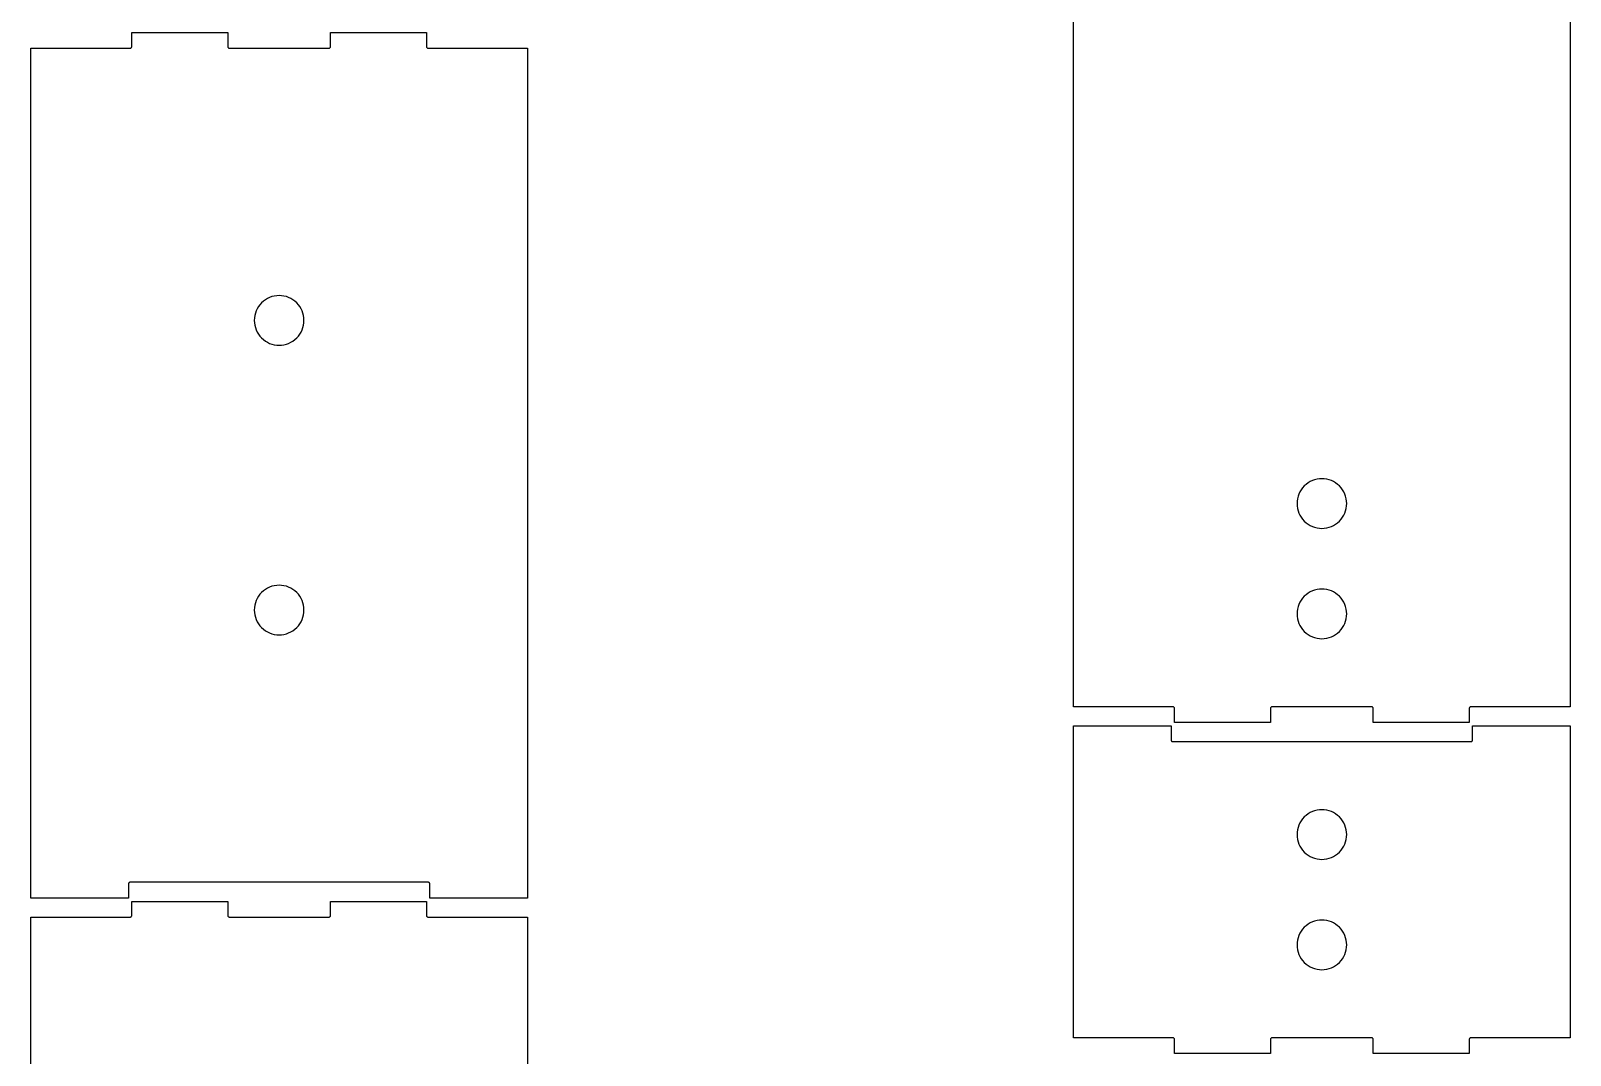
# Model space of a CAD drawing. Header units: millimetres. Extents: x 105 to 221, y 329 to 679.
# Drawn here: x 127.9 to 220.9, y 516.7 to 578.6 of the extents above; entities that cross this region are included whole.
import ezdxf

# ---------------------------------------------------------------- set-up
doc = ezdxf.new("R2010")
doc.units = ezdxf.units.MM

msp = doc.modelspace()

# ---------------------------------------------------------------- linework, layer by layer
for p, q in [((190.868, 537.717), (190.868, 586.565)), ((220.868, 586.565), (220.868, 537.717)), ((133.995, 577.608), (133.995, 578.461)), ((133.995, 578.461), (139.795, 578.461)), ((139.795, 578.461), (139.795, 577.608)), ((145.995, 577.608), (145.995, 578.461)), ((145.995, 578.461), (151.795, 578.461)), ((151.795, 578.461), (151.795, 577.608)), ((127.895, 526.161), (127.895, 577.508)), ((127.895, 577.508), (133.895, 577.508)), ((133.895, 577.508), (133.914, 577.51)), ((133.914, 577.51), (133.933, 577.516)), ((133.933, 577.516), (133.95, 577.525)), ((133.95, 577.525), (133.965, 577.537)), ((133.965, 577.537), (133.978, 577.553)), ((133.978, 577.553), (133.987, 577.57)), ((133.987, 577.57), (133.993, 577.589)), ((133.993, 577.589), (133.995, 577.608)), ((139.795, 577.608), (139.797, 577.589)), ((139.797, 577.589), (139.802, 577.57)), ((139.802, 577.57), (139.812, 577.553)), ((139.812, 577.553), (139.824, 577.537)), ((139.824, 577.537), (139.839, 577.525)), ((139.839, 577.525), (139.856, 577.516)), ((139.856, 577.516), (139.875, 577.51)), ((139.875, 577.51), (139.895, 577.508)), ((139.895, 577.508), (145.895, 577.508)), ((145.895, 577.508), (145.914, 577.51)), ((145.914, 577.51), (145.933, 577.516)), ((145.933, 577.516), (145.95, 577.525)), ((145.95, 577.525), (145.965, 577.537)), ((145.965, 577.537), (145.978, 577.553)), ((145.978, 577.553), (145.987, 577.57)), ((145.987, 577.57), (145.993, 577.589)), ((145.993, 577.589), (145.995, 577.608)), ((151.795, 577.608), (151.797, 577.589)), ((151.797, 577.589), (151.802, 577.57)), ((151.802, 577.57), (151.812, 577.553)), ((151.812, 577.553), (151.824, 577.537)), ((151.824, 577.537), (151.839, 577.525)), ((151.839, 577.525), (151.856, 577.516)), ((151.856, 577.516), (151.875, 577.51)), ((151.875, 577.51), (151.895, 577.508)), ((151.895, 577.508), (157.895, 577.508)), ((157.895, 577.508), (157.895, 526.161)), ((157.895, 577.508), (157.895, 577.508)), ((142.459, 562.496), (142.321, 562.447)), ((142.602, 562.532), (142.459, 562.496)), ((142.748, 562.554), (142.602, 562.532)), ((142.895, 562.561), (142.748, 562.554)), ((143.042, 562.554), (142.895, 562.561)), ((143.187, 562.532), (143.042, 562.554)), ((143.33, 562.496), (143.187, 562.532)), ((143.469, 562.447), (143.33, 562.496)), ((141.509, 561.635), (141.459, 561.496)), ((141.572, 561.768), (141.509, 561.635)), ((141.647, 561.894), (141.572, 561.768)), ((141.735, 562.012), (141.647, 561.894)), ((141.834, 562.121), (141.735, 562.012)), ((141.943, 562.22), (141.834, 562.121)), ((142.061, 562.308), (141.943, 562.22)), ((142.188, 562.384), (142.061, 562.308)), ((142.321, 562.447), (142.188, 562.384)), ((143.602, 562.384), (143.469, 562.447)), ((143.728, 562.308), (143.602, 562.384)), ((143.846, 562.22), (143.728, 562.308)), ((143.955, 562.121), (143.846, 562.22)), ((144.054, 562.012), (143.955, 562.121)), ((144.142, 561.894), (144.054, 562.012)), ((144.218, 561.768), (144.142, 561.894)), ((144.28, 561.635), (144.218, 561.768)), ((144.33, 561.496), (144.28, 561.635)), ((141.402, 561.208), (141.395, 561.061)), ((141.395, 561.061), (141.402, 560.914)), ((141.423, 561.353), (141.402, 561.208)), ((141.402, 560.914), (141.423, 560.768)), ((141.459, 561.496), (141.423, 561.353)), ((141.423, 560.768), (141.459, 560.625)), ((144.366, 561.353), (144.33, 561.496)), ((144.33, 560.625), (144.366, 560.768)), ((144.387, 561.208), (144.366, 561.353)), ((144.366, 560.768), (144.387, 560.914)), ((144.395, 561.061), (144.387, 561.208)), ((144.387, 560.914), (144.395, 561.061)), ((144.395, 561.061), (144.395, 561.061)), ((141.459, 560.625), (141.509, 560.487)), ((141.509, 560.487), (141.572, 560.354)), ((141.572, 560.354), (141.647, 560.227)), ((141.647, 560.227), (141.735, 560.109)), ((141.735, 560.109), (141.834, 560)), ((141.834, 560), (141.943, 559.901)), ((141.943, 559.901), (142.061, 559.814)), ((142.061, 559.814), (142.188, 559.738)), ((142.188, 559.738), (142.321, 559.675)), ((143.469, 559.675), (143.602, 559.738)), ((143.602, 559.738), (143.728, 559.814)), ((143.728, 559.814), (143.846, 559.901)), ((143.846, 559.901), (143.955, 560)), ((143.955, 560), (144.054, 560.109)), ((144.054, 560.109), (144.142, 560.227)), ((144.142, 560.227), (144.218, 560.354)), ((144.218, 560.354), (144.28, 560.487)), ((144.28, 560.487), (144.33, 560.625)), ((142.321, 559.675), (142.459, 559.625)), ((142.459, 559.625), (142.602, 559.59)), ((142.602, 559.59), (142.748, 559.568)), ((142.748, 559.568), (142.895, 559.561)), ((142.895, 559.561), (143.042, 559.568)), ((143.042, 559.568), (143.187, 559.59)), ((143.187, 559.59), (143.33, 559.625)), ((143.33, 559.625), (143.469, 559.675)), ((205.294, 551.384), (205.161, 551.321)), ((205.433, 551.433), (205.294, 551.384)), ((205.576, 551.469), (205.433, 551.433)), ((205.721, 551.491), (205.576, 551.469)), ((205.868, 551.498), (205.721, 551.491)), ((206.015, 551.491), (205.868, 551.498)), ((206.161, 551.469), (206.015, 551.491)), ((206.304, 551.433), (206.161, 551.469)), ((206.442, 551.384), (206.304, 551.433)), ((206.575, 551.321), (206.442, 551.384)), ((204.433, 550.433), (204.397, 550.291)), ((204.482, 550.572), (204.433, 550.433)), ((204.545, 550.705), (204.482, 550.572)), ((204.621, 550.831), (204.545, 550.705)), ((204.709, 550.95), (204.621, 550.831)), ((204.808, 551.059), (204.709, 550.95)), ((204.917, 551.157), (204.808, 551.059)), ((205.035, 551.245), (204.917, 551.157)), ((205.161, 551.321), (205.035, 551.245)), ((206.702, 551.245), (206.575, 551.321)), ((206.82, 551.157), (206.702, 551.245)), ((206.929, 551.059), (206.82, 551.157)), ((207.028, 550.95), (206.929, 551.059)), ((207.116, 550.831), (207.028, 550.95)), ((207.191, 550.705), (207.116, 550.831)), ((207.254, 550.572), (207.191, 550.705)), ((207.304, 550.433), (207.254, 550.572)), ((207.339, 550.291), (207.304, 550.433)), ((204.376, 550.145), (204.368, 549.998)), ((204.368, 549.998), (204.376, 549.851)), ((204.397, 550.291), (204.376, 550.145)), ((204.376, 549.851), (204.397, 549.705)), ((204.397, 549.705), (204.433, 549.562)), ((204.433, 549.562), (204.482, 549.424)), ((207.254, 549.424), (207.304, 549.562)), ((207.304, 549.562), (207.339, 549.705)), ((207.361, 550.145), (207.339, 550.291)), ((207.339, 549.705), (207.361, 549.851)), ((207.368, 549.998), (207.361, 550.145)), ((207.361, 549.851), (207.368, 549.998)), ((207.368, 549.998), (207.368, 549.998)), ((204.482, 549.424), (204.545, 549.291)), ((204.545, 549.291), (204.621, 549.165)), ((204.621, 549.165), (204.709, 549.046)), ((204.709, 549.046), (204.808, 548.937)), ((204.808, 548.937), (204.917, 548.838)), ((204.917, 548.838), (205.035, 548.751)), ((205.035, 548.751), (205.161, 548.675)), ((205.161, 548.675), (205.294, 548.612)), ((205.294, 548.612), (205.433, 548.563)), ((205.433, 548.563), (205.576, 548.527)), ((206.161, 548.527), (206.304, 548.563)), ((206.304, 548.563), (206.442, 548.612)), ((206.442, 548.612), (206.575, 548.675)), ((206.575, 548.675), (206.702, 548.751)), ((206.702, 548.751), (206.82, 548.838)), ((206.82, 548.838), (206.929, 548.937)), ((206.929, 548.937), (207.028, 549.046)), ((207.028, 549.046), (207.116, 549.165)), ((207.116, 549.165), (207.191, 549.291)), ((207.191, 549.291), (207.254, 549.424)), ((205.576, 548.527), (205.721, 548.505)), ((205.721, 548.505), (205.868, 548.498)), ((205.868, 548.498), (206.015, 548.505)), ((206.015, 548.505), (206.161, 548.527)), ((142.188, 544.884), (142.061, 544.808)), ((142.321, 544.947), (142.188, 544.884)), ((142.459, 544.996), (142.321, 544.947)), ((142.602, 545.032), (142.459, 544.996)), ((142.748, 545.054), (142.602, 545.032)), ((142.895, 545.061), (142.748, 545.054)), ((143.042, 545.054), (142.895, 545.061)), ((143.187, 545.032), (143.042, 545.054)), ((143.33, 544.996), (143.187, 545.032)), ((143.469, 544.947), (143.33, 544.996)), ((143.602, 544.884), (143.469, 544.947)), ((143.728, 544.808), (143.602, 544.884)), ((205.868, 544.831), (205.721, 544.824)), ((206.015, 544.824), (205.868, 544.831)), ((141.459, 543.996), (141.423, 543.853)), ((141.509, 544.135), (141.459, 543.996)), ((141.572, 544.268), (141.509, 544.135)), ((141.647, 544.394), (141.572, 544.268)), ((141.735, 544.512), (141.647, 544.394)), ((141.834, 544.621), (141.735, 544.512)), ((141.943, 544.72), (141.834, 544.621)), ((142.061, 544.808), (141.943, 544.72)), ((143.846, 544.72), (143.728, 544.808)), ((143.955, 544.621), (143.846, 544.72)), ((144.054, 544.512), (143.955, 544.621)), ((144.142, 544.394), (144.054, 544.512)), ((144.218, 544.268), (144.142, 544.394)), ((144.28, 544.135), (144.218, 544.268)), ((144.33, 543.996), (144.28, 544.135)), ((144.366, 543.853), (144.33, 543.996)), ((204.482, 543.905), (204.433, 543.767)), ((204.545, 544.038), (204.482, 543.905)), ((204.621, 544.165), (204.545, 544.038)), ((204.709, 544.283), (204.621, 544.165)), ((204.808, 544.392), (204.709, 544.283)), ((204.917, 544.491), (204.808, 544.392)), ((205.035, 544.578), (204.917, 544.491)), ((205.161, 544.654), (205.035, 544.578)), ((205.294, 544.717), (205.161, 544.654)), ((205.433, 544.767), (205.294, 544.717)), ((205.576, 544.802), (205.433, 544.767)), ((205.721, 544.824), (205.576, 544.802)), ((206.161, 544.802), (206.015, 544.824)), ((206.304, 544.767), (206.161, 544.802)), ((206.442, 544.717), (206.304, 544.767)), ((206.575, 544.654), (206.442, 544.717)), ((206.702, 544.578), (206.575, 544.654)), ((206.82, 544.491), (206.702, 544.578)), ((206.929, 544.392), (206.82, 544.491)), ((207.028, 544.283), (206.929, 544.392)), ((207.116, 544.165), (207.028, 544.283)), ((207.191, 544.038), (207.116, 544.165)), ((207.254, 543.905), (207.191, 544.038)), ((207.304, 543.767), (207.254, 543.905)), ((141.402, 543.708), (141.395, 543.561)), ((141.395, 543.561), (141.402, 543.414)), ((141.423, 543.853), (141.402, 543.708)), ((141.402, 543.414), (141.423, 543.268)), ((141.423, 543.268), (141.459, 543.125)), ((141.459, 543.125), (141.509, 542.987)), ((141.509, 542.987), (141.572, 542.854)), ((144.218, 542.854), (144.28, 542.987)), ((144.28, 542.987), (144.33, 543.125)), ((144.33, 543.125), (144.366, 543.268)), ((144.387, 543.708), (144.366, 543.853)), ((144.366, 543.268), (144.387, 543.414)), ((144.395, 543.561), (144.387, 543.708)), ((144.387, 543.414), (144.395, 543.561)), ((144.395, 543.561), (144.395, 543.561)), ((204.376, 543.478), (204.368, 543.331)), ((204.368, 543.331), (204.376, 543.184)), ((204.397, 543.624), (204.376, 543.478)), ((204.376, 543.184), (204.397, 543.039)), ((204.433, 543.767), (204.397, 543.624)), ((204.397, 543.039), (204.433, 542.896)), ((207.339, 543.624), (207.304, 543.767)), ((207.304, 542.896), (207.339, 543.039)), ((207.361, 543.478), (207.339, 543.624)), ((207.339, 543.039), (207.361, 543.184)), ((207.368, 543.331), (207.361, 543.478)), ((207.361, 543.184), (207.368, 543.331)), ((207.368, 543.331), (207.368, 543.331)), ((141.572, 542.854), (141.647, 542.727)), ((141.647, 542.727), (141.735, 542.609)), ((141.735, 542.609), (141.834, 542.5)), ((141.834, 542.5), (141.943, 542.401)), ((141.943, 542.401), (142.061, 542.314)), ((142.061, 542.314), (142.188, 542.238)), ((142.188, 542.238), (142.321, 542.175)), ((142.321, 542.175), (142.459, 542.125)), ((142.459, 542.125), (142.602, 542.09)), ((142.602, 542.09), (142.748, 542.068)), ((142.748, 542.068), (142.895, 542.061)), ((142.895, 542.061), (143.042, 542.068)), ((143.042, 542.068), (143.187, 542.09)), ((143.187, 542.09), (143.33, 542.125)), ((143.33, 542.125), (143.469, 542.175)), ((143.469, 542.175), (143.602, 542.238)), ((143.602, 542.238), (143.728, 542.314)), ((143.728, 542.314), (143.846, 542.401)), ((143.846, 542.401), (143.955, 542.5)), ((143.955, 542.5), (144.054, 542.609)), ((144.054, 542.609), (144.142, 542.727)), ((144.142, 542.727), (144.218, 542.854)), ((204.433, 542.896), (204.482, 542.757)), ((204.482, 542.757), (204.545, 542.624)), ((204.545, 542.624), (204.621, 542.498)), ((204.621, 542.498), (204.709, 542.38)), ((204.709, 542.38), (204.808, 542.271)), ((204.808, 542.271), (204.917, 542.172)), ((204.917, 542.172), (205.035, 542.084)), ((205.035, 542.084), (205.161, 542.008)), ((206.575, 542.008), (206.702, 542.084)), ((206.702, 542.084), (206.82, 542.172)), ((206.82, 542.172), (206.929, 542.271)), ((206.929, 542.271), (207.028, 542.38)), ((207.028, 542.38), (207.116, 542.498)), ((207.116, 542.498), (207.191, 542.624)), ((207.191, 542.624), (207.254, 542.757)), ((207.254, 542.757), (207.304, 542.896)), ((205.161, 542.008), (205.294, 541.945)), ((205.294, 541.945), (205.433, 541.896)), ((205.433, 541.896), (205.576, 541.86)), ((205.576, 541.86), (205.721, 541.838)), ((205.721, 541.838), (205.868, 541.831)), ((205.868, 541.831), (206.015, 541.838)), ((206.015, 541.838), (206.161, 541.86)), ((206.161, 541.86), (206.304, 541.896)), ((206.304, 541.896), (206.442, 541.945)), ((206.442, 541.945), (206.575, 542.008)), ((196.868, 537.717), (190.868, 537.717)), ((196.888, 537.715), (196.868, 537.717)), ((196.907, 537.71), (196.888, 537.715)), ((196.924, 537.7), (196.907, 537.71)), ((196.939, 537.688), (196.924, 537.7)), ((196.951, 537.673), (196.939, 537.688)), ((196.961, 537.655), (196.951, 537.673)), ((196.966, 537.637), (196.961, 537.655)), ((196.968, 537.617), (196.966, 537.637)), ((196.968, 536.765), (196.968, 537.617)), ((202.77, 537.637), (202.768, 537.617)), ((202.768, 537.617), (202.768, 536.765)), ((202.776, 537.655), (202.77, 537.637)), ((202.785, 537.673), (202.776, 537.655)), ((202.798, 537.688), (202.785, 537.673)), ((202.813, 537.7), (202.798, 537.688)), ((202.83, 537.71), (202.813, 537.7)), ((202.849, 537.715), (202.83, 537.71)), ((202.868, 537.717), (202.849, 537.715)), ((208.868, 537.717), (202.868, 537.717)), ((208.888, 537.715), (208.868, 537.717)), ((208.907, 537.71), (208.888, 537.715)), ((208.924, 537.7), (208.907, 537.71)), ((208.939, 537.688), (208.924, 537.7)), ((208.951, 537.673), (208.939, 537.688)), ((208.961, 537.655), (208.951, 537.673)), ((208.966, 537.637), (208.961, 537.655)), ((208.968, 537.617), (208.966, 537.637)), ((208.968, 536.765), (208.968, 537.617)), ((214.77, 537.637), (214.768, 537.617)), ((214.768, 537.617), (214.768, 536.765)), ((214.776, 537.655), (214.77, 537.637)), ((214.785, 537.673), (214.776, 537.655)), ((214.798, 537.688), (214.785, 537.673)), ((214.813, 537.7), (214.798, 537.688)), ((214.83, 537.71), (214.813, 537.7)), ((214.849, 537.715), (214.83, 537.71)), ((214.868, 537.717), (214.849, 537.715)), ((220.868, 537.717), (214.868, 537.717)), ((190.868, 517.717), (190.868, 536.565)), ((190.868, 536.565), (196.768, 536.565)), ((196.768, 536.565), (196.768, 535.712)), ((202.768, 536.765), (196.968, 536.765)), ((214.768, 536.765), (208.968, 536.765)), ((214.968, 535.712), (214.968, 536.565)), ((214.968, 536.565), (220.868, 536.565)), ((220.868, 536.565), (220.868, 517.717)), ((220.868, 536.565), (220.868, 536.565)), ((196.768, 535.712), (196.77, 535.692)), ((196.77, 535.692), (196.776, 535.674)), ((196.776, 535.674), (196.785, 535.656)), ((196.785, 535.656), (196.798, 535.641)), ((196.798, 535.641), (196.813, 535.629)), ((196.813, 535.629), (196.83, 535.62)), ((196.83, 535.62), (196.849, 535.614)), ((196.849, 535.614), (196.868, 535.612)), ((196.868, 535.612), (214.868, 535.612)), ((214.868, 535.612), (214.888, 535.614)), ((214.888, 535.614), (214.907, 535.62)), ((214.907, 535.62), (214.924, 535.629)), ((214.924, 535.629), (214.939, 535.641)), ((214.939, 535.641), (214.951, 535.656)), ((214.951, 535.656), (214.961, 535.674)), ((214.961, 535.674), (214.966, 535.692)), ((214.966, 535.692), (214.968, 535.712)), ((204.709, 530.95), (204.621, 530.831)), ((204.808, 531.059), (204.709, 530.95)), ((204.917, 531.157), (204.808, 531.059)), ((205.035, 531.245), (204.917, 531.157)), ((205.161, 531.321), (205.035, 531.245)), ((205.294, 531.384), (205.161, 531.321)), ((205.433, 531.433), (205.294, 531.384)), ((205.576, 531.469), (205.433, 531.433)), ((205.721, 531.491), (205.576, 531.469)), ((205.868, 531.498), (205.721, 531.491)), ((206.015, 531.491), (205.868, 531.498)), ((206.161, 531.469), (206.015, 531.491)), ((206.304, 531.433), (206.161, 531.469)), ((206.442, 531.384), (206.304, 531.433)), ((206.575, 531.321), (206.442, 531.384)), ((206.702, 531.245), (206.575, 531.321)), ((206.82, 531.157), (206.702, 531.245)), ((206.929, 531.059), (206.82, 531.157)), ((207.028, 530.95), (206.929, 531.059)), ((207.116, 530.831), (207.028, 530.95)), ((204.376, 530.145), (204.368, 529.998)), ((204.368, 529.998), (204.376, 529.851)), ((204.397, 530.291), (204.376, 530.145)), ((204.433, 530.433), (204.397, 530.291)), ((204.482, 530.572), (204.433, 530.433)), ((204.545, 530.705), (204.482, 530.572)), ((204.621, 530.831), (204.545, 530.705)), ((207.191, 530.705), (207.116, 530.831)), ((207.254, 530.572), (207.191, 530.705)), ((207.304, 530.433), (207.254, 530.572)), ((207.339, 530.291), (207.304, 530.433)), ((207.361, 530.145), (207.339, 530.291)), ((207.368, 529.998), (207.361, 530.145)), ((207.361, 529.851), (207.368, 529.998)), ((207.368, 529.998), (207.368, 529.998)), ((204.376, 529.851), (204.397, 529.705)), ((204.397, 529.705), (204.433, 529.562)), ((204.433, 529.562), (204.482, 529.424)), ((204.482, 529.424), (204.545, 529.291)), ((204.545, 529.291), (204.621, 529.165)), ((204.621, 529.165), (204.709, 529.046)), ((204.709, 529.046), (204.808, 528.937)), ((206.929, 528.937), (207.028, 529.046)), ((207.028, 529.046), (207.116, 529.165)), ((207.116, 529.165), (207.191, 529.291)), ((207.191, 529.291), (207.254, 529.424)), ((207.254, 529.424), (207.304, 529.562)), ((207.304, 529.562), (207.339, 529.705)), ((207.339, 529.705), (207.361, 529.851)), ((204.808, 528.937), (204.917, 528.838)), ((204.917, 528.838), (205.035, 528.751)), ((205.035, 528.751), (205.161, 528.675)), ((205.161, 528.675), (205.294, 528.612)), ((205.294, 528.612), (205.433, 528.563)), ((205.433, 528.563), (205.576, 528.527)), ((205.576, 528.527), (205.721, 528.505)), ((205.721, 528.505), (205.868, 528.498)), ((205.868, 528.498), (206.015, 528.505)), ((206.015, 528.505), (206.161, 528.527)), ((206.161, 528.527), (206.304, 528.563)), ((206.304, 528.563), (206.442, 528.612)), ((206.442, 528.612), (206.575, 528.675)), ((206.575, 528.675), (206.702, 528.751)), ((206.702, 528.751), (206.82, 528.838)), ((206.82, 528.838), (206.929, 528.937)), ((133.797, 527.033), (133.795, 527.013)), ((133.795, 527.013), (133.795, 526.161)), ((133.802, 527.052), (133.797, 527.033)), ((133.812, 527.069), (133.802, 527.052)), ((133.824, 527.084), (133.812, 527.069)), ((133.839, 527.097), (133.824, 527.084)), ((133.856, 527.106), (133.839, 527.097)), ((133.875, 527.111), (133.856, 527.106)), ((133.895, 527.113), (133.875, 527.111)), ((151.895, 527.113), (133.895, 527.113)), ((151.914, 527.111), (151.895, 527.113)), ((151.933, 527.106), (151.914, 527.111)), ((151.95, 527.097), (151.933, 527.106)), ((151.965, 527.084), (151.95, 527.097)), ((151.978, 527.069), (151.965, 527.084)), ((151.987, 527.052), (151.978, 527.069)), ((151.993, 527.033), (151.987, 527.052)), ((151.995, 527.013), (151.993, 527.033)), ((151.995, 526.161), (151.995, 527.013)), ((133.795, 526.161), (127.895, 526.161)), ((133.995, 525.108), (133.995, 525.961)), ((133.995, 525.961), (139.795, 525.961)), ((139.795, 525.961), (139.795, 525.108)), ((145.995, 525.108), (145.995, 525.961)), ((145.995, 525.961), (151.795, 525.961)), ((151.795, 525.961), (151.795, 525.108)), ((157.895, 526.161), (151.995, 526.161)), ((127.895, 498.164), (127.895, 525.008)), ((127.895, 525.008), (133.895, 525.008)), ((133.895, 525.008), (133.914, 525.01)), ((133.914, 525.01), (133.933, 525.016)), ((133.933, 525.016), (133.95, 525.025)), ((133.95, 525.025), (133.965, 525.037)), ((133.965, 525.037), (133.978, 525.053)), ((133.978, 525.053), (133.987, 525.07)), ((133.987, 525.07), (133.993, 525.089)), ((133.993, 525.089), (133.995, 525.108)), ((139.795, 525.108), (139.797, 525.089)), ((139.797, 525.089), (139.802, 525.07)), ((139.802, 525.07), (139.812, 525.053)), ((139.812, 525.053), (139.824, 525.037)), ((139.824, 525.037), (139.839, 525.025)), ((139.839, 525.025), (139.856, 525.016)), ((139.856, 525.016), (139.875, 525.01)), ((139.875, 525.01), (139.895, 525.008)), ((139.895, 525.008), (145.895, 525.008)), ((145.895, 525.008), (145.914, 525.01)), ((145.914, 525.01), (145.933, 525.016)), ((145.933, 525.016), (145.95, 525.025)), ((145.95, 525.025), (145.965, 525.037)), ((145.965, 525.037), (145.978, 525.053)), ((145.978, 525.053), (145.987, 525.07)), ((145.987, 525.07), (145.993, 525.089)), ((145.993, 525.089), (145.995, 525.108)), ((151.795, 525.108), (151.797, 525.089)), ((151.797, 525.089), (151.802, 525.07)), ((151.802, 525.07), (151.812, 525.053)), ((151.812, 525.053), (151.824, 525.037)), ((151.824, 525.037), (151.839, 525.025)), ((151.839, 525.025), (151.856, 525.016)), ((151.856, 525.016), (151.875, 525.01)), ((151.875, 525.01), (151.895, 525.008)), ((151.895, 525.008), (157.895, 525.008)), ((157.895, 525.008), (157.895, 498.164)), ((157.895, 525.008), (157.895, 525.008)), ((204.808, 524.392), (204.709, 524.283)), ((204.917, 524.491), (204.808, 524.392)), ((205.035, 524.578), (204.917, 524.491)), ((205.161, 524.654), (205.035, 524.578)), ((205.294, 524.717), (205.161, 524.654)), ((205.433, 524.767), (205.294, 524.717)), ((205.576, 524.802), (205.433, 524.767)), ((205.721, 524.824), (205.576, 524.802)), ((205.868, 524.831), (205.721, 524.824)), ((206.015, 524.824), (205.868, 524.831)), ((206.161, 524.802), (206.015, 524.824)), ((206.304, 524.767), (206.161, 524.802)), ((206.442, 524.717), (206.304, 524.767)), ((206.575, 524.654), (206.442, 524.717)), ((206.702, 524.578), (206.575, 524.654)), ((206.82, 524.491), (206.702, 524.578)), ((206.929, 524.392), (206.82, 524.491)), ((207.028, 524.283), (206.929, 524.392)), ((204.376, 523.478), (204.368, 523.331)), ((204.397, 523.624), (204.376, 523.478)), ((204.433, 523.767), (204.397, 523.624)), ((204.482, 523.905), (204.433, 523.767)), ((204.545, 524.038), (204.482, 523.905)), ((204.621, 524.165), (204.545, 524.038)), ((204.709, 524.283), (204.621, 524.165)), ((207.116, 524.165), (207.028, 524.283)), ((207.191, 524.038), (207.116, 524.165)), ((207.254, 523.905), (207.191, 524.038)), ((207.304, 523.767), (207.254, 523.905)), ((207.339, 523.624), (207.304, 523.767)), ((207.361, 523.478), (207.339, 523.624)), ((207.368, 523.331), (207.361, 523.478)), ((204.368, 523.331), (204.376, 523.184)), ((204.376, 523.184), (204.397, 523.039)), ((204.397, 523.039), (204.433, 522.896)), ((204.433, 522.896), (204.482, 522.757)), ((204.482, 522.757), (204.545, 522.624)), ((204.545, 522.624), (204.621, 522.498)), ((207.116, 522.498), (207.191, 522.624)), ((207.191, 522.624), (207.254, 522.757)), ((207.254, 522.757), (207.304, 522.896)), ((207.304, 522.896), (207.339, 523.039)), ((207.339, 523.039), (207.361, 523.184)), ((207.361, 523.184), (207.368, 523.331)), ((207.368, 523.331), (207.368, 523.331)), ((204.621, 522.498), (204.709, 522.38)), ((204.709, 522.38), (204.808, 522.271)), ((204.808, 522.271), (204.917, 522.172)), ((204.917, 522.172), (205.035, 522.084)), ((205.035, 522.084), (205.161, 522.008)), ((205.161, 522.008), (205.294, 521.945)), ((205.294, 521.945), (205.433, 521.896)), ((205.433, 521.896), (205.576, 521.86)), ((205.576, 521.86), (205.721, 521.838)), ((205.721, 521.838), (205.868, 521.831)), ((205.868, 521.831), (206.015, 521.838)), ((206.015, 521.838), (206.161, 521.86)), ((206.161, 521.86), (206.304, 521.896)), ((206.304, 521.896), (206.442, 521.945)), ((206.442, 521.945), (206.575, 522.008)), ((206.575, 522.008), (206.702, 522.084)), ((206.702, 522.084), (206.82, 522.172)), ((206.82, 522.172), (206.929, 522.271)), ((206.929, 522.271), (207.028, 522.38)), ((207.028, 522.38), (207.116, 522.498)), ((196.868, 517.717), (190.868, 517.717)), ((196.888, 517.715), (196.868, 517.717)), ((196.907, 517.71), (196.888, 517.715)), ((196.924, 517.7), (196.907, 517.71)), ((196.939, 517.688), (196.924, 517.7)), ((196.951, 517.673), (196.939, 517.688)), ((196.961, 517.655), (196.951, 517.673)), ((196.966, 517.637), (196.961, 517.655)), ((196.968, 517.617), (196.966, 517.637)), ((196.968, 516.765), (196.968, 517.617)), ((202.77, 517.637), (202.768, 517.617)), ((202.768, 517.617), (202.768, 516.765)), ((202.776, 517.655), (202.77, 517.637)), ((202.785, 517.673), (202.776, 517.655)), ((202.798, 517.688), (202.785, 517.673)), ((202.813, 517.7), (202.798, 517.688)), ((202.83, 517.71), (202.813, 517.7)), ((202.849, 517.715), (202.83, 517.71)), ((202.868, 517.717), (202.849, 517.715)), ((208.868, 517.717), (202.868, 517.717)), ((208.888, 517.715), (208.868, 517.717)), ((208.907, 517.71), (208.888, 517.715)), ((208.924, 517.7), (208.907, 517.71)), ((208.939, 517.688), (208.924, 517.7)), ((208.951, 517.673), (208.939, 517.688)), ((208.961, 517.655), (208.951, 517.673)), ((208.966, 517.637), (208.961, 517.655)), ((208.968, 517.617), (208.966, 517.637)), ((208.968, 516.765), (208.968, 517.617)), ((214.77, 517.637), (214.768, 517.617)), ((214.768, 517.617), (214.768, 516.765)), ((214.776, 517.655), (214.77, 517.637)), ((214.785, 517.673), (214.776, 517.655)), ((214.798, 517.688), (214.785, 517.673)), ((214.813, 517.7), (214.798, 517.688)), ((214.83, 517.71), (214.813, 517.7)), ((214.849, 517.715), (214.83, 517.71)), ((214.868, 517.717), (214.849, 517.715)), ((220.868, 517.717), (214.868, 517.717)), ((202.768, 516.765), (196.968, 516.765)), ((214.768, 516.765), (208.968, 516.765))]:
    msp.add_line(p, q)

doc.saveas('drawing.dxf')
